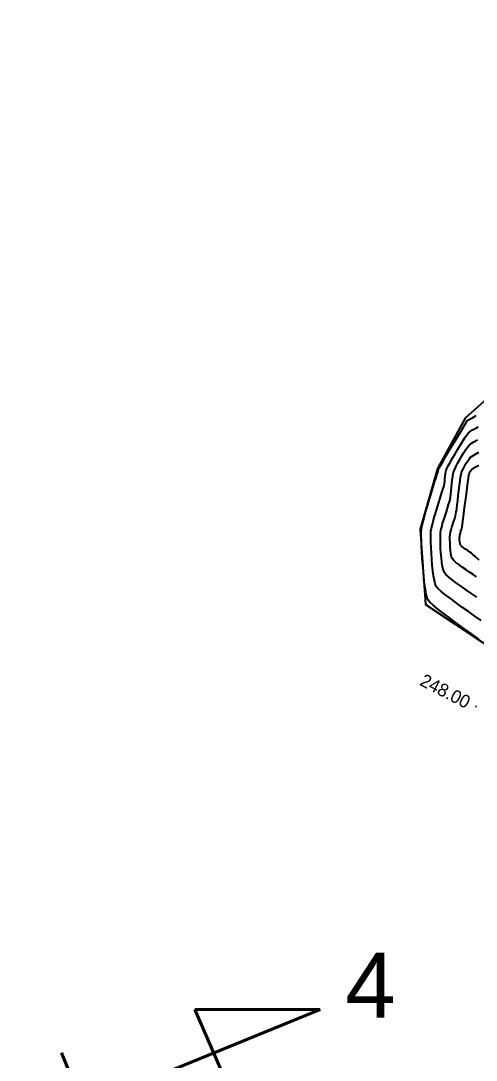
# Model space of a CAD drawing. Header units: metres. Extents: x 708931 to 723899, y 5405153 to 5413472.
# Drawn here: x 710156.2 to 710296.5, y 5412281.9 to 5412602.2 of the extents above; entities that cross this region are included whole.
import ezdxf

# ---------------------------------------------------------------- set-up
doc = ezdxf.new("R2010")
doc.units = ezdxf.units.M
doc.header["$LTSCALE"] = 12.7
doc.header["$MEASUREMENT"] = 0
doc.linetypes.add('ACAD_ISO08W100', pattern=[36, 24, -3, 6, -3])
for name, color, linetype in [('CONT-MJR1', 252, 'Continuous'), ('CONT-MNR1', 251, 'Continuous'), ('contornos2', 7, 'Continuous')]:
    doc.layers.add(name, color=color, linetype=linetype)
doc.layers.add('corte', color=214, linetype='ACAD_ISO08W100', lineweight=40)

msp = doc.modelspace()

# ---------------------------------------------------------------- linework, layer by layer
at = {"layer": 'CONT-MJR1', "elevation": 245, "flags": 128}
msp.add_lwpolyline([(710296.56, 5412430.9), (710295.53, 5412431.6), (710294.41, 5412432.35), (710293.26, 5412433.12), (710292.13, 5412433.9), (710291.09, 5412434.65), (710290.21, 5412435.33), (710289.55, 5412435.92), (710289.16, 5412436.39), (710288.9, 5412437.05), (710288.71, 5412437.94), (710288.56, 5412439), (710288.47, 5412440.15), (710288.41, 5412441.3), (710288.39, 5412442.37), (710288.4, 5412443.29), (710288.44, 5412443.96), (710288.55, 5412444.59), (710288.74, 5412445.35), (710288.99, 5412446.21), (710289.28, 5412447.12), (710289.58, 5412448.02), (710289.86, 5412448.88), (710290.09, 5412449.65), (710290.25, 5412450.27), (710290.34, 5412450.86), (710290.47, 5412451.8), (710290.62, 5412453.02), (710290.79, 5412454.43), (710290.97, 5412455.96), (710291.15, 5412457.51), (710291.33, 5412459.02), (710291.51, 5412460.41), (710291.68, 5412461.58), (710291.82, 5412462.47), (710291.94, 5412462.99), (710292.18, 5412463.56), (710292.53, 5412464.28), (710292.96, 5412465.07), (710293.43, 5412465.87), (710293.91, 5412466.63), (710294.37, 5412467.27), (710294.77, 5412467.73), (710295.21, 5412468.04), (710296.08, 5412468.57), (710297.3, 5412469.28)], dxfattribs=at)
at = {"layer": 'CONT-MNR1', "flags": 128}
for points, elevation in [([(710297.33, 5412411.66), (710295.01, 5412413.3), (710292.68, 5412414.97), (710290.39, 5412416.62), (710288.23, 5412418.21), (710286.26, 5412419.7), (710284.55, 5412421.04), (710283.17, 5412422.18), (710282.18, 5412423.08), (710281.67, 5412423.7), (710281.37, 5412424.44), (710281.1, 5412425.54), (710280.84, 5412426.95), (710280.6, 5412428.61), (710280.38, 5412430.45), (710280.19, 5412432.42), (710280.02, 5412434.45), (710279.87, 5412436.49), (710279.75, 5412438.48), (710279.66, 5412440.35), (710279.6, 5412442.04), (710279.57, 5412443.5), (710279.57, 5412444.66), (710279.61, 5412445.47), (710279.75, 5412446.33), (710280.03, 5412447.55), (710280.42, 5412449.06), (710280.89, 5412450.79), (710281.43, 5412452.65), (710282, 5412454.58), (710282.58, 5412456.5), (710283.14, 5412458.33), (710283.66, 5412460), (710284.11, 5412461.44), (710284.47, 5412462.56), (710284.71, 5412463.31), (710284.79, 5412463.59), (710284.82, 5412463.77), (710284.84, 5412464), (710284.87, 5412464.18), (710285.05, 5412464.49), (710285.54, 5412465.31), (710286.26, 5412466.53), (710287.16, 5412468.06), (710288.19, 5412469.78), (710289.28, 5412471.61), (710290.36, 5412473.43), (710291.4, 5412475.16), (710292.31, 5412476.68), (710293.04, 5412477.9), (710293.54, 5412478.72), (710293.74, 5412479.03), (710293.93, 5412479.16), (710294.2, 5412479.3), (710294.41, 5412479.41), (710294.64, 5412479.53), (710295.08, 5412479.78), (710295.61, 5412480.08), (710296.11, 5412480.38), (710296.48, 5412480.62)], 248), ([(710298.01, 5412417.44), (710296.09, 5412418.77), (710294.09, 5412420.16), (710292.1, 5412421.57), (710290.19, 5412422.95), (710288.42, 5412424.25), (710286.86, 5412425.45), (710285.59, 5412426.49), (710284.66, 5412427.33), (710284.16, 5412427.93), (710283.87, 5412428.68), (710283.6, 5412429.78), (710283.36, 5412431.17), (710283.14, 5412432.77), (710282.96, 5412434.51), (710282.81, 5412436.33), (710282.68, 5412438.16), (710282.59, 5412439.93), (710282.53, 5412441.56), (710282.51, 5412442.99), (710282.51, 5412444.15), (710282.55, 5412444.97), (710282.7, 5412445.84), (710282.98, 5412447.04), (710283.36, 5412448.48), (710283.82, 5412450.08), (710284.33, 5412451.77), (710284.85, 5412453.46), (710285.36, 5412455.07), (710285.82, 5412456.53), (710286.2, 5412457.75), (710286.47, 5412458.65), (710286.61, 5412459.15), (710286.69, 5412459.68), (710286.77, 5412460.34), (710286.84, 5412461.1), (710286.91, 5412461.87), (710287, 5412462.62), (710287.1, 5412463.28), (710287.23, 5412463.78), (710287.44, 5412464.24), (710287.86, 5412465.05), (710288.45, 5412466.12), (710289.16, 5412467.39), (710289.96, 5412468.78), (710290.8, 5412470.2), (710291.63, 5412471.59), (710292.42, 5412472.87), (710293.12, 5412473.96), (710293.69, 5412474.78), (710294.08, 5412475.26), (710294.6, 5412475.68), (710295.31, 5412476.13), (710296.14, 5412476.6), (710297.05, 5412477.07)], 247), ([(710296.67, 5412424.61), (710295.1, 5412425.67), (710293.49, 5412426.78), (710291.9, 5412427.88), (710290.41, 5412428.95), (710289.06, 5412429.95), (710287.95, 5412430.85), (710287.13, 5412431.6), (710286.66, 5412432.16), (710286.37, 5412432.9), (710286.12, 5412433.95), (710285.91, 5412435.24), (710285.74, 5412436.69), (710285.61, 5412438.22), (710285.52, 5412439.75), (710285.46, 5412441.22), (710285.44, 5412442.55), (710285.46, 5412443.65), (710285.5, 5412444.47), (710285.62, 5412445.22), (710285.84, 5412446.17), (710286.14, 5412447.26), (710286.5, 5412448.45), (710286.89, 5412449.67), (710287.28, 5412450.9), (710287.66, 5412452.06), (710287.99, 5412453.12), (710288.26, 5412454.02), (710288.43, 5412454.71), (710288.55, 5412455.45), (710288.66, 5412456.36), (710288.77, 5412457.4), (710288.87, 5412458.52), (710288.98, 5412459.65), (710289.1, 5412460.76), (710289.23, 5412461.78), (710289.4, 5412462.68), (710289.59, 5412463.38), (710289.87, 5412464.09), (710290.29, 5412464.97), (710290.8, 5412465.98), (710291.4, 5412467.05), (710292.03, 5412468.14), (710292.68, 5412469.18), (710293.32, 5412470.12), (710293.91, 5412470.91), (710294.43, 5412471.5), (710294.97, 5412471.93), (710295.79, 5412472.47), (710296.83, 5412473.08)], 246), ([(710297.35, 5412436.04), (710296.16, 5412437.11), (710295.36, 5412437.83), (710295, 5412438.15), (710294.52, 5412438.51), (710293.88, 5412438.94), (710293.17, 5412439.42), (710292.49, 5412439.89), (710291.95, 5412440.31), (710291.65, 5412440.62), (710291.51, 5412441.06), (710291.42, 5412441.69), (710291.38, 5412442.38), (710291.37, 5412443.01), (710291.39, 5412443.46), (710291.47, 5412443.86), (710291.61, 5412444.37), (710291.79, 5412444.92), (710291.95, 5412445.43), (710292.06, 5412445.83), (710292.13, 5412446.26), (710292.26, 5412447.23), (710292.44, 5412448.63), (710292.67, 5412450.34), (710292.92, 5412452.26), (710293.18, 5412454.29), (710293.45, 5412456.31), (710293.7, 5412458.22), (710293.92, 5412459.91), (710294.1, 5412461.27), (710294.24, 5412462.2), (710294.3, 5412462.59), (710294.44, 5412462.91), (710294.66, 5412463.31), (710294.9, 5412463.69), (710295.12, 5412463.96), (710295.42, 5412464.17), (710296.16, 5412464.64), (710297.24, 5412465.31)], 244), ([(710296.23, 5412391.07), (710296.54, 5412390.93)], 248)]:
    msp.add_lwpolyline(points, dxfattribs=dict(at, elevation=elevation))
at = {"layer": 'contornos2', "color": 30}
msp.add_lwpolyline([(710450.08, 5412245.32), (710458.34, 5412346.91), (710449.35, 5412410.04), (710444.29, 5412430.27), (710451.93, 5412460.42), (710464.98, 5412528.95), (710477.76, 5412544.9), (710527.01, 5412572.77), (710527.01, 5412572.77), (710494.84, 5412602.2), (710494.84, 5412602.2), (710433.89, 5412573.76), (710397.27, 5412549.87), (710349.83, 5412530.75), (710333.49, 5412512.62), (710310.18, 5412495.04), (710293.04, 5412479.73), (710284.53, 5412464.24), (710279.18, 5412445.54), (710280.85, 5412422.33), (710307.3, 5412404.74), (710319.93, 5412400.76), (710327.23, 5412387.33)], dxfattribs=at)
at = {"layer": 'corte', "color": 6, "ltscale": 0.08}
msp.add_line((710313.11, 5411929.81), (710168.78, 5412284.24), dxfattribs=at)
at = {"layer": 'corte', "color": 6}
msp.add_lwpolyline([(710156.19, 5412259.95), (710248.46, 5412297.53), (710209.79, 5412297.51), (710220.65, 5412272.68)], dxfattribs=at)

# ---------------------------------------------------------------- texts
at = {"layer": 'CONT-MNR1', "insert": (710286.96, 5412395.64, 248), "char_height": 4, "attachment_point": 5, "rotation": 332.7209}
msp.add_mtext('{248.00}', dxfattribs=at)
at = {"layer": 'corte', "insert": (710256.16, 5412315.06), "char_height": 20, "width": 758.2044, "attachment_point": 1}
msp.add_mtext('{\\fArial|b0|i0|c0|p34;4}', dxfattribs=at)

doc.saveas('drawing.dxf')
